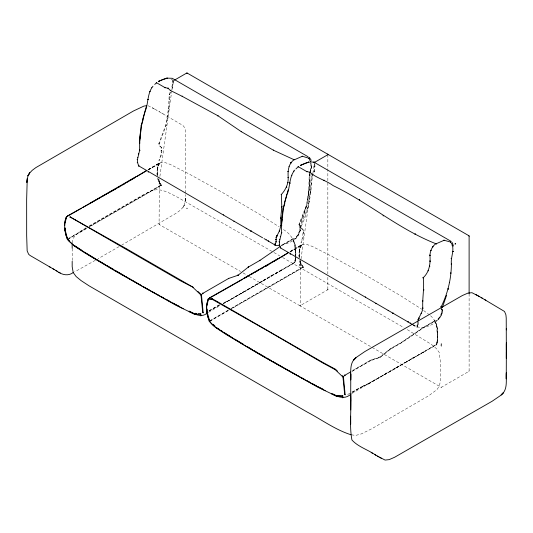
<?xml version="1.0" encoding="UTF-8"?>
<svg xmlns="http://www.w3.org/2000/svg" width="533" height="533" viewBox="0 0 533 533"><rect width="100%" height="100%" fill="white"/><g stroke="black" fill="none" stroke-linecap="round" stroke-linejoin="round"><path stroke-width="0.4" stroke-dasharray="2.67 2" d="M416.779 326.976C418.931 328.428 415.913 323.058 417.239 327.289M185.711 192.966L185.764 144.829L185.271 129.706L183.778 126.294L182.319 125.102L158.194 111.091M173.138 80.903L173.132 81.329L173.565 80.656L173.138 80.903L171.879 89.964M148.76 169.741L160.007 163.085C156.156 164.217 161.446 164.837 159.693 162.725L147.754 169.8M158.647 163.904L157.328 167.482L157.135 173.565L157.815 167.589L159.101 164.104L158.714 163.831M290.019 252.116L301.964 245.04C298.114 246.173 303.404 246.799 301.651 244.68L289.705 251.756M300.605 245.86L299.286 249.437L299.093 255.527L299.766 249.544L301.058 246.059L300.665 245.786M295.655 255.86C296.961 244.973 292.51 234.074 282.323 229.037M412.789 324.69C422.782 332.612 444.455 321.646 442.377 308.147M185.577 198.389L185.184 202.06L185.677 194.558M281.411 245.14C289.139 243.301 298.673 239.557 300.066 230.642C300.759 219.982 306.595 210.362 307.674 199.622C309.533 191.087 309.267 182.246 309.82 173.665M72.208 260.484L72.182 248.265M309.58 180.754L309 189.955L307.674 199.622M295.775 256.593L295.302 260.65L295.275 256.653M295.329 255.887L295.642 254.174L295.828 255.827M223.234 303.81L294.509 262.656L295.422 258.159M295.469 257.392C295.982 251.163 295.489 244.747 293.003 238.957L281.531 245.58M437.453 342.492L436.967 342.446L437.726 336.136L437.466 342.393L436.66 344.771L413.062 358.263L412.828 357.856M351.78 393.507L436.46 344.611C438.532 334.844 438.872 321.666 429.678 315.096M159.087 184.478L159.367 180.567L159.087 224.44L240.53 271.457M300.352 266.034L300.632 262.129L300.352 305.995L441.257 387.344L469.113 371.261L469.113 294.236M417.013 327.129L417.999 324.057L417.872 321.905M185.584 198.189L184.471 204.812L182.959 207.39L180.221 210.269L176.583 212.987L121.85 245.02M172.012 89.144C174.264 80.17 172.845 79.89 171.539 89.018M312.038 175.577L311.059 177.782L310.266 192.047L307.628 207.87L300.752 226.025C300.292 228.564 302.151 228.504 301.245 226.092C308.301 212.874 312.012 190.681 311.545 177.889L314.463 171.293L314.83 166.036L313.99 171.16L312.365 174.837M300.286 230.749C298.107 230.176 302.351 224.206 300.286 230.749C299.466 231.895 296.615 239.937 294.636 238.518C297.521 237.445 298.26 231.289 300.306 230.682M442.217 312.978C440.045 312.458 444.255 306.575 442.217 312.978C441.97 316.928 431.384 326.169 439.925 316.735C440.998 316.775 440.778 311.712 442.237 312.911M295.262 260.464L295.495 258.698M437.213 342.419C438.093 335.217 437.793 327.668 434.961 320.913L423.482 327.542L401.709 342.439L390.329 349.008L380.009 357.21L370.568 360.415L351.92 371.188M72.182 242.868C72.448 235.166 80.356 231.455 85.973 227.804M295.016 260.484L295.509 260.437M436.967 342.446L437.466 342.393M159.087 182.206L159.427 179.734M159.887 176.443L171.766 90.79M300.352 263.768L299.906 261.71L299.626 265.614L300.925 259.644M301.038 258.825L312.804 173.991M312.918 173.172L314.403 162.465M227.185 301.665L226.965 301.252L223.194 302.977M368.869 383.234L369.089 383.653L384.659 374.466L368.869 383.234L369.089 383.653L361.341 386.885L368.923 383.207M270.877 275.901L271.11 276.307L294.702 262.816L295.495 260.53M281.624 270.364L281.391 269.958L270.931 275.867L226.985 301.585L253.601 286.541L263.315 280.804L263.082 280.398M242.422 292.324L242.655 292.73L242.475 292.291M384.38 374.279L384.613 374.686L395.493 368.536L405.213 362.447L395.259 368.13L395.493 368.536M310.592 171.206L311.678 163.205M300.645 227.984C298.96 229.337 298.313 222.667 300.605 227.891M310.059 173.678C309.86 191.087 307.694 208.836 299.439 224.58L299.419 226.305L299 226.392M442.57 310.286L442.117 310.466L440.924 308.754M295.029 260.39C295.229 263.055 294.569 260.777 294.656 262.842M436.98 342.346C436.813 343.525 436.987 345.191 436.267 344.458M310.006 172.932L311.339 167.782L310.786 163.358M310.253 172.945L311.585 167.788L311.025 163.305M253.601 286.541L253.368 286.134L253.535 286.574M395.559 368.496L395.319 368.09L384.433 374.253M309.433 175.13L309.9 173.565M263.009 280.438L263.249 280.844L271.164 276.274L270.931 275.867M161.459 147.614C155.27 142.791 163.311 146.422 161.812 150.686C162.752 154.29 155.942 167.668 160.7 155.443C162.212 153.497 160.04 148.814 161.439 147.534M170.707 92.142L169.727 94.388L168.901 108.959L166.209 125.228L159.327 143.683L159.52 145.402L159.074 145.602M300.965 227.884C306.122 229.59 303.07 238.931 301.158 242.482C302.371 239.51 303.044 232.861 303.364 229.836M306.328 206.184L299.2 224.546L299.206 226.245L300.399 228.031M303.384 229.916L302.937 230.116L300.992 227.971M170.227 92.029L169.247 94.281L168.415 108.899L165.743 125.088L158.834 143.617L159.047 145.522M300.066 230.642L298.18 234.747L294.802 238.671M441.997 312.871L440.118 316.882L436.747 320.733M418.232 324.031C414.674 328.335 419.711 324.95 418.039 321.772M173.258 82.468L172.785 82.528L172.372 79.237M315.043 166.243L314.577 166.309L314.177 164.171M327.482 289.912L327.842 289.286M468.747 371.474L469.113 370.841M281.397 245.38L281.664 245.786L292.903 239.297L293.157 238.617L295.175 244.64L295.922 254.368L295.435 254.354L294.689 244.767L292.85 239.29L293.11 238.617L281.397 245.38L281.664 245.786M161.546 185.277L160.913 185.084L161.566 185.237L89.657 226.778M303.497 267.233L302.864 267.04L303.524 267.193L231.615 308.74M418.238 324.124L417.765 324.084L417.685 322.665M435.068 320.573L434.808 321.252L436.64 326.729L437.393 336.31L437.8 336.39L437.133 326.596L435.068 320.573L423.349 327.335L401.576 342.239L390.189 348.809L379.882 357.003L370.462 360.201L351.78 370.988M352.06 371.388L370.682 360.634L370.462 360.201L370.682 360.634L380.129 357.423L390.469 349.208L401.842 342.646L423.615 327.742L434.855 321.252L435.115 320.573M156.942 173.412L157.428 173.372L157.648 175.91M298.9 255.367L299.386 255.327L299.606 257.865M147.907 169.98L161.113 162.279L164.71 162.418L170.18 164.397L188.555 173.678L222.741 192.606L258.998 213.96L279.152 226.831M289.865 251.936L303.064 244.234L306.668 244.381L312.138 246.359L330.513 255.64L364.692 274.562L400.956 295.915L421.756 309.227M89.231 225.859L144.976 193.825L151.012 191.054L156.675 189.535L157.921 189.681L162.492 190.354L168.821 192.813L177.576 197.243L271.837 251.316M68.97 238.198L86.626 227.971M67.651 239.25L86.732 228.191M67.758 239.47L86.846 228.404M210.209 320.573L228.584 309.933M209.602 321.212L228.69 310.146M209.716 321.426L228.804 310.359M148.187 169.634L159.853 162.905C156.655 166.329 157.088 171.566 157.408 175.91M89.437 226.352L160.913 185.084M89.544 226.565L161.226 185.184L158.874 181.66L157.841 178.335M119.086 246.619L98.105 258.725M290.145 251.596L301.811 244.86C298.613 248.285 299.046 253.528 299.366 257.872M219.423 304.709L208.603 310.932M219.509 304.929L208.689 311.152M219.643 305.123L208.776 311.372M208.41 312.365L220.409 305.436M231.395 308.307L302.864 267.04M231.502 308.52L303.184 267.14L300.832 263.622L300.006 260.957M351.953 392.108L361.527 386.778L352.18 392.515M352.1 392.295C376.225 379.583 399.717 365.658 423.435 352.133M412.888 357.823L405.02 362.707L436.314 344.431M95.327 260.317L74.74 271.823M158.874 160.233L159.327 160.42M281.477 270.178L227.051 301.471L223.28 303.197M347.656 394.52L351.287 392.481M300.825 242.295L301.272 242.475M223.36 303.424L227.131 301.691M157.222 175.85L157.648 175.843M299.18 257.805L299.599 257.799M172.572 79.644L171.04 79.304M294.902 244.687L294.962 244.727M299.626 305.576L300.352 305.576L300.712 306.209M440.891 387.138L441.617 387.138M441.018 308.807L441.324 308.467L442.53 310.193M351.414 434.821L355.711 435.421L361.367 433.895L371.774 428.752L428.905 395.626L436.94 389.616L439.319 386.125L440.198 382.081L440.265 360.708L439.172 352.413L436.201 348.382L431.304 344.351L406.759 329.307M302.857 237.631L302.891 237.658M160.919 155.496L160.946 155.523M281.571 270.398L281.337 269.991L294.363 262.469L294.702 262.816M148.107 105.721L156.416 110.071M417.705 322.039L418.105 321.852M152.138 107.646L153.611 108.485M161.746 113.123L163.218 113.962M154.943 109.232L159.667 111.923M413.088 324.577L417.072 326.876M412.882 325.043L416.946 327.389M273.962 252.542L279.725 255.873M282.61 257.532L403.927 327.668M243.055 272.916L248.451 276.034M249.178 276.447L299.986 305.789L327.842 289.705L328.568 289.705L328.208 290.332L327.842 289.705L327.842 276.86M423.662 310.552L429.092 314.63M436.887 320.873L436.587 320.58M294.636 238.518L294.969 238.831M441.124 308.614L442.323 310.326M303.524 267.193L301.058 263.502L300.239 260.864M302.837 267.086L300.605 263.735L299.559 260.377M161.566 185.237L159.101 181.546L158.081 178.249M160.886 185.124L158.647 181.78L157.608 178.415M159.087 224.02L159.447 224.646M314.603 163.911L315.03 166.149M172.825 80.063L173.238 82.368M310.546 163.411L311.099 167.775L309.193 175.117L308.754 189.948L307.434 199.595L306.095 206.124L298.953 224.513L298.966 226.292M298.906 255.44L299.066 257.312M156.949 173.485L157.115 175.357M327.842 154.703L327.842 273.969M441.171 343.265L440.891 347.176L441.617 345.324L441.171 343.265M158.654 181.74L159.101 181.546L158.654 181.74M300.605 263.702L301.058 263.502L300.672 263.642M439.925 316.735L440.318 317.035L439.925 316.735M297.987 234.593L298.373 234.9L297.987 234.593M423.289 351.947L423.522 352.353L423.349 351.92M295.262 249.397L295.742 249.371L295.262 249.397M437.213 331.353L437.7 331.326L437.213 331.353M309.36 180.7L309.82 180.747L309.36 180.7M308.78 189.888L309.24 189.961L308.78 189.888M307.454 199.549L307.914 199.648L307.454 199.549M298.98 224.46L299.439 224.58L298.98 224.46M309.213 175.071L309.68 175.15L309.213 175.071M311.119 167.735L311.585 167.788L311.119 167.735M306.115 206.091L306.562 206.244L306.115 206.091M187.303 208.143L186.943 208.776L186.577 208.143L187.303 208.143M390.189 348.809L390.469 349.208L390.189 348.809M401.576 342.239L401.842 342.646L401.576 342.239M423.349 327.335L423.615 327.742L423.349 327.335M184.305 205.085L182.719 207.73L184.305 205.085M379.882 357.003L380.129 357.423L379.882 357.003M169.227 99.758L169.667 99.858L169.227 99.758M311.052 183.119L311.492 183.219L311.052 183.119M168.461 108.845L168.901 108.959L168.461 108.845M310.306 191.993L310.746 192.107L310.306 191.993M314.037 171.106L314.463 171.293L314.037 171.106M172.239 87.465L172.665 87.645L172.239 87.465M157.941 165.43L158.348 165.656L157.941 165.43M299.892 247.392L300.306 247.612L299.892 247.392M157.388 167.409L157.815 167.589L157.388 167.409M299.346 249.364L299.766 249.544L299.346 249.364M169.287 94.234L169.727 94.388L169.287 94.234M308.94 201.407L309.38 201.534L308.94 201.407M167.076 118.479L167.515 118.606L167.076 118.479M157.008 170.873L157.435 171.006L157.008 170.873M298.96 252.829L299.393 252.962L298.96 252.829M436.66 326.709L437.133 326.596L436.66 326.709M300.792 225.985L301.245 226.092L300.792 225.985M158.874 143.57L159.327 143.683L158.874 143.57M303.304 232.861L303.743 232.921L303.304 232.861M161.372 150.632L161.812 150.686L161.372 150.632M307.661 207.843L308.094 208.003L307.661 207.843M165.783 125.062L166.209 125.228L165.783 125.062"/><path stroke-width="0.8" d="M375.885 455.215C368.256 449.832 358.089 446.894 351.927 439.985C349.108 425.127 351.647 409.437 350.694 394.32L350.694 409.924M506.35 343.878L506.343 358.442L506.343 342.846M506.343 350.647L506.23 318.114L505.91 314.823L504.531 311.479L481.152 297.547M450.452 242.089L450.858 242.042L450.512 241.969M72.182 261.297L72.182 266.713L73.208 272.543L76.179 276.574L81.076 280.598L89.098 285.855L307.348 412.136C321.812 419.744 335.37 429.838 351.054 434.768M72.148 244.134L72.182 248.265M26.857 182.213L27.25 178.542L26.65 199.295L26.67 235.773L27.163 250.903L28.655 254.308L30.115 255.507L54.239 269.518M64.779 225.499L65.066 220.942L65.912 217.671M308.734 162.239L308.987 161.965L308.953 162.465M125.881 248.418L69.976 216.891L180.347 280.724L193.579 287.54L125.881 248.425M26.843 182.419L27.963 175.79L29.475 173.218L32.213 170.333L35.851 167.615L133.417 111.011L143.93 106.08L146.388 105.721M139.766 138.66L140.406 132.344M281.651 221.402L282.277 215.232M139.393 142.984L139.859 143.011L139.393 142.984L141.185 125.768L145.243 110.997M140.479 134.809L139.633 142.964L139.653 150.246L137.427 159.534L137.501 162.525L138.747 165.903L262.609 237.778M140.732 132.364L141.418 125.835L143.091 119.632M281.284 225.626L281.764 225.592L281.284 225.626L283.043 208.803L287.001 194.372M282.19 219.23L281.524 225.606L281.564 232.708L279.352 241.815L279.432 244.747L280.684 248.045L412.315 324.424M282.523 216.045L283.27 208.869L284.809 203.26M417.972 321.152C418.738 316.595 422.429 312.978 422.796 308.201C422.176 298.014 424.548 287.933 423.209 277.746C429.491 271.917 430.624 263.355 429.918 255.254C430.244 250.763 432.083 246.399 435.801 243.694C398.904 229.19 368.676 202.76 333.192 185.644C325.956 180.261 316.522 178.235 309.853 172.226L306.755 171.579L298.26 166.676L295.915 168.974M200.981 314.17L194.159 314.077L175.564 305.063L116.054 271.517L84.254 252.555L74.294 246.006L67.298 239.41L64.813 230.609L64.6 223.12L66.538 216.525L65.293 222.394M342.939 396.126L336.116 396.032L317.515 387.018L258.005 353.472L226.212 334.517L216.251 327.962L209.256 321.372L206.771 312.571L206.557 305.083L208.296 298.58L212.134 298.746L216.818 301.292L322.618 362.3L335.59 369.329L337.396 371.048M65.099 223.094L64.6 223.12M206.557 305.083L207.057 305.049L206.577 304.996M66.339 216.625L66.765 216.918M208.296 298.58C208.37 299.499 212.361 299.986 212.227 298.786M310.386 161.879L310.839 161.812L310.459 161.805M452.171 245.66L452.624 245.593L452.25 245.58M145.576 110.324C148.387 102.516 147.441 92.795 152.964 86.213M287.4 193.692C290.185 186.064 289.259 176.516 294.736 170.127M142.764 119.252L146.408 106.314M146.348 170.627L123.869 184.145M288.3 252.589L265.887 266.207M266.12 266.273L265.88 265.867L209.416 297.934L209.582 298.373L209.416 297.934M284.609 202.427L288.226 189.768M207.037 305.136L208.516 298.973M446.561 295.329L442.39 307.414M65.293 230.562L64.813 230.609L65.293 230.562L67.678 239.464L65.912 235.333L64.853 228.017M207.87 299.633C205.245 309.46 206.431 322.418 216.425 327.782C251.649 350.487 288.293 370.988 325.237 390.749M268.545 241.129L268.179 241.289L268.499 240.929M266.253 239.73L265.94 239.977L266.027 239.557M165.057 87.732L164.977 87.392L164.99 87.825M410.49 323.245L410.124 323.398L410.437 323.045M246.513 228.41L246.213 228.657L246.513 228.291M306.828 171.699L306.815 171.333L306.761 171.793M441.111 306.955C447.687 293.563 451.284 279.039 451.404 264.115C450.325 256.659 455.782 248.944 450.658 242.062L444.129 240.263L436.234 243.721M388.45 310.519L388.157 310.766L388.33 310.313M336.33 395.799L336.043 395.999L336.223 395.546L342.906 396.006M148.514 171.826L148.227 172.086L148.487 171.639M234.28 221.348L233.994 221.601L234.254 221.162M290.452 253.941L290.172 254.194L290.425 253.755M449.299 282.523L449.519 282.443M376.218 303.457L375.938 303.71L376.191 303.277M168.175 88.378L168.155 87.998L168.088 88.465M273.516 150.346L273.502 149.973L273.436 150.433M182.313 96.473L182.299 96.1L182.226 96.56M298.333 166.929L298.22 166.369L298.34 166.802M324.077 180.447L324.071 180.087L323.997 180.534M156.562 82.955L156.455 82.395L156.575 82.828M451.031 258.565L451.231 258.538M217.89 115.821L217.877 115.454L217.804 115.908M359.662 199.808L359.648 199.442L359.482 199.915M383.26 215.825L383.247 215.459L383.167 215.905M429.678 255.234L430.138 255.3M287.893 171.439L288.366 171.473M197.85 291.378L201.461 294.816L203.213 312.978L203.04 312.638M342.213 375.625L343.419 376.771L345.171 394.933L344.998 394.6M314.83 162.219L314.397 162.885L314.104 161.799L313.671 162.465L314.403 162.465L328.208 154.497L469.113 235.846L469.113 293.823M275.768 239.504L276.127 239.77L275.881 239.457M280.878 247.872L280.711 248.038M74.627 245.833L74.294 246.006L74.647 245.646L81.935 250.443M138.926 165.743L138.567 166.063L138.866 165.803M275.887 241.716L276.134 242.042L276.121 241.689M280.565 218.104L280.991 218.217L280.664 218.064M274.995 243.581L275.235 243.914L275.221 243.561M223.667 214.959L223.627 214.632M365.611 297.094L365.565 296.788M407.965 321.659L407.972 322.092L408.145 321.632M201.274 294.856L201.008 295.069L202.853 293.337L228.617 278.459L238.051 275.255L248.371 267.053L259.758 260.484L280.165 246.513M212.134 298.746L211.934 299.186L267.519 330.766L322.305 362.687L335.257 369.702L342.959 377.031L344.804 375.292L350.494 372.007M67.538 239.037L69.043 241.222L74.473 245.826L91.589 256.753L144.883 287.82L183.279 308.794M422.556 308.154L423.035 308.241L422.709 308.074M309.86 172.439L309.926 171.986L309.773 172.472M154.73 84.461L156.495 82.702L164.983 87.605L168.082 88.251L170.44 90.49L182.226 96.34L217.797 115.694L241.396 131.724L273.429 150.219L294.036 159.707C288.406 163.718 287.673 171.12 288.22 177.476C288.426 183.965 285.701 189.741 281.377 194.465L281.79 206.884L280.751 218.197L280.898 225.612L279.425 230.942L276.254 237.318L276.067 241.862L275.068 245.02L266.647 240.103M209.682 321.146L209.289 321.372L209.709 321.106L207.27 312.465L207.177 309.167M158.794 81.203L158.914 81.702L158.794 81.203L167.115 77.971L167.182 78.491L167.115 77.971M308.887 161.945L300.465 165.457M451.185 264.062L451.651 264.108L451.165 264.128M127.527 182.046L128.933 181.213M130.338 180.381L135.255 177.469M136.661 176.636L146.502 170.813M267.373 265.254L268.779 264.421M273.702 261.51L287.753 253.182M174.264 80.25L186.943 72.934L327.842 154.284L327.842 154.703L328.568 154.703M67.464 215.972L67.631 216.418L67.464 215.972L124.162 184.118M89.877 203.306L136.528 176.37M243.494 278.526L278.486 258.325M206.997 313.177C201.76 318.061 194.798 314.084 189.388 311.758M351.074 393.914C345.164 399.963 337.749 396.912 331.346 393.714M67.544 216.198L81.302 208.383M82.748 207.564L100.124 197.696M101.57 196.877L103.742 195.638M105.194 194.818L106.64 193.999M108.086 193.173L110.258 191.94M111.703 191.12L116.047 188.649M118.219 187.416L119.672 186.597M209.502 298.154L242.801 279.245M244.254 278.419L249.317 275.541M250.77 274.722L252.942 273.489M254.388 272.663L255.833 271.843M257.286 271.017L258.732 270.198M260.904 268.965L262.349 268.139M67.518 239.23L69.477 240.769M67.538 239.324L67.618 239.044M158.501 81.456L162.865 79.457L167.175 78.244M300.272 165.443L304.629 163.444L308.947 162.219M450.625 273.036L451.085 273.109L450.605 273.096M343.165 376.871L343.592 376.944L342.952 376.998L344.704 394.693M283.043 208.803L283.509 208.889L283.096 208.903M141.185 125.768L141.645 125.908L141.178 125.815M294.463 159.74L302.358 156.289M73.334 272.49C67.624 276.794 61.055 274.455 56.018 270.531M200.874 313.95L200.808 314.403M342.739 395.872L342.766 396.365M429.698 255.207L430.158 255.274M287.94 171.399L288.333 171.433M167.822 78.158L172.226 78.291L308.061 156.722M207.117 312.411L206.817 312.611L207.224 312.425M201.008 295.069L193.306 287.747L193.632 287.367M279.339 245.486L276.081 245.446M310.892 161.952L313.997 162.205M186.577 73.148L187.303 73.148M280.811 225.486L281.138 225.659L280.671 225.639M196.71 313.71C195.091 312.365 193.666 314.703 194.265 313.591L189.095 311.085M198.336 313.79L200.781 313.91M280.198 236.392L280.485 236.452M279.632 239.65L279.758 239.677M300.565 165.183L300.792 165.53M303.05 156.482L308.88 158.194L310.599 161.885M137.834 157.355L137.714 157.395M289.039 166.596L288.966 166.609M69.976 217.231L70.269 216.831M179.494 306.428L175.87 304.669M322.925 389.103L317.821 386.632M332.532 393.754L336.296 395.586M161.459 296.821L163.624 298M167.222 299.966L169.387 301.138M172.985 303.104L175.144 304.283M304.856 379.563L301.278 377.584M307.021 380.742L310.619 382.707M312.784 383.88L316.382 385.845M479.667 296.701L471.965 292.697L467.894 293.123L462.444 295.489L364.878 351.54L356.251 357.416L353.752 359.962L355.897 357.783C348.982 363.013 351.167 372.527 350.714 379.989L350.774 373.893L350.694 401.276M377.371 456.061L385.073 460.066L389.143 459.639L394.593 457.274L492.159 401.229L500.787 395.346L503.285 392.808L501.14 394.98C508.056 389.75 505.87 380.236 506.323 372.774L506.263 378.87L506.343 351.487M145.756 288.033L150.04 290.432M151.465 291.231L155.036 293.23M156.462 294.029L158.607 295.222M287.001 369.589L291.284 371.987M292.71 372.787L296.281 374.786M297.707 375.585L299.846 376.784M475.649 294.423L477.122 295.262M58.823 272.116L60.296 272.956M379.916 457.501L381.388 458.34M478.194 295.862L482.625 298.387M484.384 299.399L485.856 300.239M263.995 238.571L265.381 239.357M49.216 266.64L50.688 267.479M52.767 268.679L57.491 271.37M374.413 454.376L378.843 456.901M371.181 452.524L372.654 453.363M128.38 278.093L130.458 279.285M131.851 280.078L141.571 285.648M142.957 286.441L145.043 287.633M269.638 359.655L271.723 360.848M273.109 361.64L282.83 367.204M284.222 368.003L286.301 369.189M315.003 162.772L451.238 241.429M258.332 353.093L265.401 357.19M266.813 358.009L268.932 359.242M117.08 271.544L124.149 275.648M125.561 276.467L127.687 277.693M247.692 346.856L252.655 349.768M254.074 350.594L257.619 352.679M106.447 265.314L113.536 269.471M114.955 270.304L116.374 271.137M243.608 344.425L234.74 339.115M96.193 259.225L105.054 264.495M229.956 336.216L224.553 332.832M231.322 337.043L232.688 337.869M84.587 252.182L85.953 253.015M87.319 253.841L95.514 258.811M217.264 328.042L219.256 329.347M220.582 330.22L222.567 331.526M151.818 87.379L151.752 87.379M213.153 324.35L214.879 325.976M309.46 157.548L311.279 160.353M468.747 235.633L469.113 236.266M327.482 154.077L327.842 154.703M452.317 242.595L453.456 246.139M200.994 295.042L202.753 312.738M65.246 228.037L65.293 229.683M506.323 328.535L506.33 329.907M350.687 416.186L350.714 424.235M202.693 293.143L203.006 293.53L202.74 293.163M344.651 375.105L344.958 375.485L344.651 375.105M274.841 244.86L275.235 245.287L274.841 244.86M308.674 158.221L309.08 158.048L308.674 158.221M228.464 278.313L228.724 278.679L228.464 278.313M137.267 162.545L137.734 162.452L137.267 162.545M279.199 244.767L279.665 244.68L279.199 244.767M392.808 313.337L393.101 313.084L392.808 313.337M250.863 231.215L251.156 230.962L250.863 231.215M302.191 156.189L302.471 156.502L302.191 156.189M443.962 240.163L444.242 240.476L443.962 240.163M335.264 369.635L335.59 369.329L335.264 369.635M137.194 159.5L137.661 159.56L137.194 159.5M279.119 241.789L279.585 241.849L279.185 241.762M149.58 91.489L150.02 91.696L149.58 91.489M291.371 175.29L291.811 175.497L291.371 175.29M74.527 219.516L74.893 219.423L74.527 219.516M216.478 301.471L216.851 301.378L216.478 301.471M147.828 99.371L148.274 99.531L147.828 99.371M289.632 182.979L290.079 183.145L289.632 182.979M415.054 234.187L415.34 233.987L415.054 234.187M290.745 162.578L291.125 162.905L290.745 162.578M432.516 246.532L432.903 246.859L432.516 246.532M170.274 90.477L170.6 90.297L170.274 90.477M241.236 131.704L241.542 131.524L241.236 131.704M312.038 174.458L312.365 174.278L312.038 174.458M281.337 232.648L281.797 232.768L281.337 232.648M139.426 150.186L139.886 150.306L139.426 150.186M200.561 315.443L200.854 315.816L200.561 315.443M342.519 397.405L342.812 397.778L342.519 397.405M216.271 327.775L216.605 327.602L216.271 327.775M294.323 159.54C295.295 159.88 292.903 159.7 294.336 159.574M436.094 243.528L436.294 243.967L436.094 243.528M440.898 306.868L441.357 306.988L440.898 306.868M435.521 243.621L436.141 243.661L435.521 243.621M447.993 288.873L448.44 289.026L447.993 288.873M452.917 251.376L453.39 251.429L452.917 251.376M201.247 294.729L201.587 295.069L201.247 294.729M248.238 266.853L248.511 267.253L248.238 266.853M259.624 260.277L259.891 260.684L259.624 260.277M29.715 172.879L27.963 175.79L29.715 172.879M237.925 275.041L238.178 275.468L237.925 275.041M455.369 243.361L454.935 244.027L455.668 244.021L455.369 243.361M422.442 300.872L422.869 300.985L422.442 300.872M288.027 177.402L288.46 177.496L288.027 177.402M429.825 261.07L430.258 261.163L429.825 261.07M417.999 319.52L418.405 319.733L417.999 319.52M276.074 237.192L276.48 237.405L276.074 237.192M423.455 289.852L423.888 289.932L423.455 289.852M281.597 206.824L282.03 206.897L281.597 206.824M429.371 266L429.805 266.127L429.371 266M287.56 182.453L287.993 182.579L287.56 182.453M423.015 277.633L423.455 277.826L423.015 277.633M281.184 194.352L281.617 194.545L281.184 194.352M421.157 313.284L421.563 313.497L421.157 313.284M279.245 230.822L279.652 231.036L279.245 230.822M418.698 318.088L419.091 318.341L418.698 318.088M428.179 270.537L428.579 270.784L428.179 270.537M276.78 235.733L277.167 235.979L276.78 235.733M286.361 187.083L286.761 187.33L286.361 187.083M138.34 154.004L138.733 154.137L138.34 154.004M430.597 250.417L431.01 250.583L430.597 250.417M293.416 171.14L293.756 171.433L293.416 171.14"/></g></svg>
